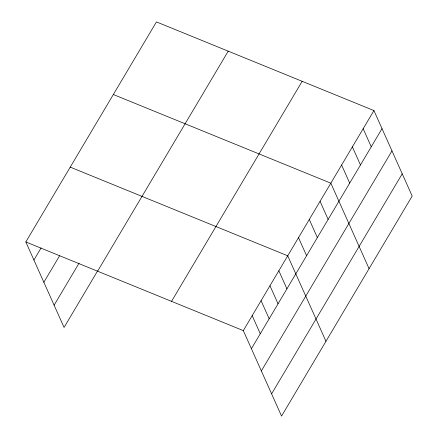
<?xml version="1.0" encoding="UTF-8"?>
<svg xmlns="http://www.w3.org/2000/svg" width="438" height="438" viewBox="0 0 438 438"><rect width="100%" height="100%" fill="white"/><g stroke="black" fill="none" stroke-linecap="round" stroke-linejoin="round"><path stroke-width="0.66" d="M25.82 241.946L156.448 21.9L373.937 110.568L412.18 196.054L281.552 416.1L243.314 330.613L25.82 241.946L64.063 327.432L97.543 271.034M33.907 260.024L41.084 247.935M43.86 282.269L59.573 255.792M54.109 305.187L79.054 263.178M97.592 271.204L228.22 51.158M171.543 301.349L302.165 81.309M243.314 330.613L373.937 110.568M251.401 348.692L382.024 128.646M261.349 370.937L391.977 150.891M271.604 393.855L402.226 173.809M113.343 94.515L330.832 183.183L369.07 268.669M70.233 167.13L287.722 255.797L325.965 341.284M363.162 128.723L371.249 146.801M352.382 146.878L360.469 164.956M341.607 165.027L349.694 183.106M320.052 201.338L328.139 219.416M309.277 219.487L317.364 237.566M298.502 237.642L306.589 255.721M278.842 270.761L286.928 288.839M269.961 285.724L278.048 303.802M261.075 300.687L269.162 318.765M252.195 315.65L260.281 333.729"/></g></svg>
